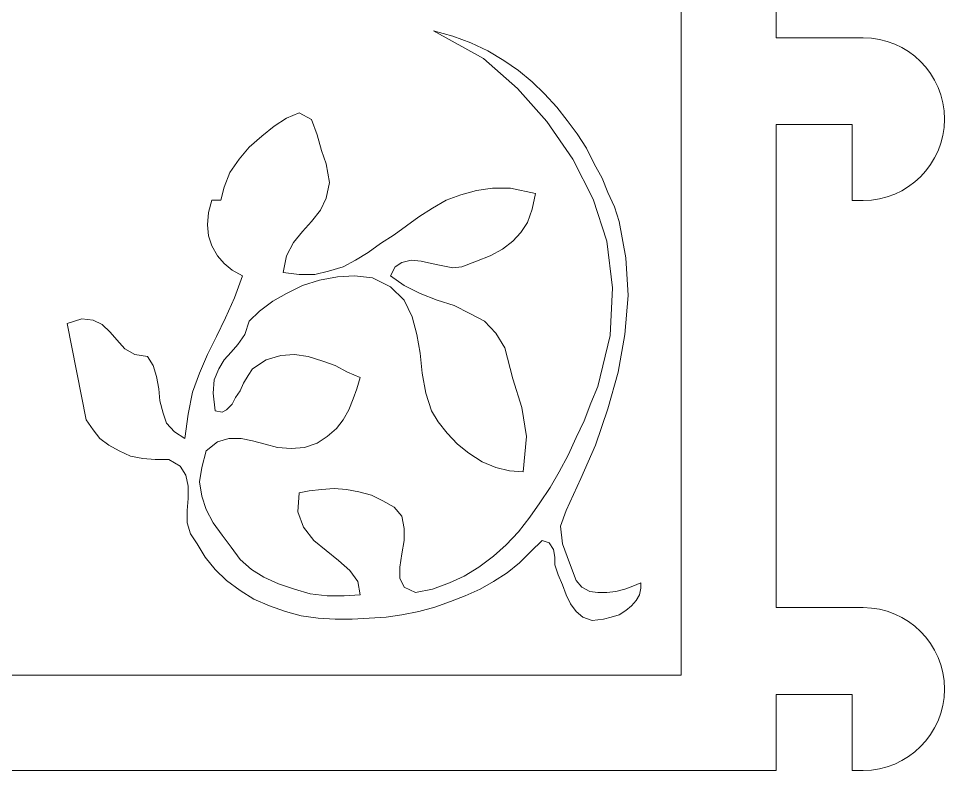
# Model space of a CAD drawing. Header units: millimetres. Extents: x -150 to 150, y -189 to 189.
# Drawn here: x 115.79 to 149.93, y -185.89 to -158.19 of the extents above; entities that cross this region are included whole.
import ezdxf

# ---------------------------------------------------------------- set-up
doc = ezdxf.new("R2010")
doc.units = ezdxf.units.MM
doc.header["$MEASUREMENT"] = 0
doc.layers.add('Camada 1', color=7, linetype='Continuous')

msp = doc.modelspace()

# ---------------------------------------------------------------- linework, layer by layer
at = {"layer": 'Camada 1', "color": 250, "lineweight": 9}
msp.add_lwpolyline([(57.2334, -182.3861), (140.2188, -182.3861), (140.2188, -99.4007), (57.2334, -99.4007), (57.2334, -182.3861)], close=True, dxfattribs=at)
for points, knots in [([(53.7261, -95.8934), (53.7261, -95.8934), (56.5261, -95.8934), (56.5261, -95.8934), (56.5261, -95.8934), (56.5261, -95.8934), (140.9261, -95.8934), (140.9261, -95.8934), (140.9261, -95.8934), (140.9261, -95.8934), (143.7261, -95.8934), (143.7261, -95.8934), (143.7261, -95.8934), (143.7261, -95.8934), (146.9261, -95.8934), (146.9261, -95.8934), (146.9261, -95.8934), (148.5829, -95.8934), (149.9261, -97.2366), (149.9261, -98.8934), (149.9261, -98.8934), (149.9261, -100.5502), (148.5829, -101.8934), (146.9261, -101.8934), (146.9261, -101.8934), (146.9261, -101.8934), (146.5261, -101.8934), (146.5261, -101.8934), (146.5261, -101.8934), (146.5261, -101.8934), (146.5261, -99.0934), (146.5261, -99.0934), (146.5261, -99.0934), (146.5261, -99.0934), (143.7261, -99.0934), (143.7261, -99.0934), (143.7261, -99.0934), (143.7261, -99.0934), (143.7261, -101.8934), (143.7261, -101.8934), (143.7261, -101.8934), (143.7261, -101.8934), (143.7261, -116.8934), (143.7261, -116.8934), (143.7261, -116.8934), (143.7261, -116.8934), (146.9261, -116.8934), (146.9261, -116.8934), (146.9261, -116.8934), (148.5829, -116.8934), (149.9261, -118.2366), (149.9261, -119.8934), (149.9261, -119.8934), (149.9261, -121.5502), (148.5829, -122.8934), (146.9261, -122.8934), (146.9261, -122.8934), (146.9261, -122.8934), (146.5261, -122.8934), (146.5261, -122.8934), (146.5261, -122.8934), (146.5261, -122.8934), (146.5261, -120.0934), (146.5261, -120.0934), (146.5261, -120.0934), (146.5261, -120.0934), (143.7261, -120.0934), (143.7261, -120.0934), (143.7261, -120.0934), (143.7261, -120.0934), (143.7261, -122.8934), (143.7261, -122.8934), (143.7261, -122.8934), (143.7261, -122.8934), (143.7261, -137.8934), (143.7261, -137.8934), (143.7261, -137.8934), (143.7261, -137.8934), (146.9261, -137.8934), (146.9261, -137.8934), (146.9261, -137.8934), (148.5829, -137.8934), (149.9261, -139.2366), (149.9261, -140.8934), (149.9261, -140.8934), (149.9261, -142.5502), (148.5829, -143.8934), (146.9261, -143.8934), (146.9261, -143.8934), (146.9261, -143.8934), (146.5261, -143.8934), (146.5261, -143.8934), (146.5261, -143.8934), (146.5261, -143.8934), (146.5261, -141.0934), (146.5261, -141.0934), (146.5261, -141.0934), (146.5261, -141.0934), (143.7261, -141.0934), (143.7261, -141.0934), (143.7261, -141.0934), (143.7261, -141.0934), (143.7261, -143.8934), (143.7261, -143.8934), (143.7261, -143.8934), (143.7261, -143.8934), (143.7261, -158.8934), (143.7261, -158.8934), (143.7261, -158.8934), (143.7261, -158.8934), (146.9261, -158.8934), (146.9261, -158.8934), (146.9261, -158.8934), (148.5829, -158.8934), (149.9261, -160.2366), (149.9261, -161.8934), (149.9261, -161.8934), (149.9261, -163.5502), (148.5829, -164.8934), (146.9261, -164.8934), (146.9261, -164.8934), (146.9261, -164.8934), (146.5261, -164.8934), (146.5261, -164.8934), (146.5261, -164.8934), (146.5261, -164.8934), (146.5261, -162.0934), (146.5261, -162.0934), (146.5261, -162.0934), (146.5261, -162.0934), (143.7261, -162.0934), (143.7261, -162.0934), (143.7261, -162.0934), (143.7261, -162.0934), (143.7261, -164.8934), (143.7261, -164.8934), (143.7261, -164.8934), (143.7261, -164.8934), (143.7261, -179.8934), (143.7261, -179.8934), (143.7261, -179.8934), (143.7261, -179.8934), (146.9261, -179.8934), (146.9261, -179.8934), (146.9261, -179.8934), (148.5829, -179.8934), (149.9261, -181.2366), (149.9261, -182.8934), (149.9261, -182.8934), (149.9261, -184.5502), (148.5829, -185.8934), (146.9261, -185.8934), (146.9261, -185.8934), (146.9261, -185.8934), (146.5261, -185.8934), (146.5261, -185.8934), (146.5261, -185.8934), (146.5261, -185.8934), (146.5261, -183.0934), (146.5261, -183.0934), (146.5261, -183.0934), (146.5261, -183.0934), (143.7261, -183.0934), (143.7261, -183.0934), (143.7261, -183.0934), (143.7261, -183.0934), (143.7261, -185.8934), (143.7261, -185.8934), (143.7261, -185.8934), (143.7261, -185.8934), (140.9261, -185.8934), (140.9261, -185.8934), (140.9261, -185.8934), (140.9261, -185.8934), (56.5261, -185.8934), (56.5261, -185.8934), (56.5261, -185.8934), (56.5261, -185.8934), (53.7261, -185.8934), (53.7261, -185.8934), (53.7261, -185.8934), (53.7261, -185.8934), (53.7261, -183.0934), (53.7261, -183.0934), (53.7261, -183.0934), (53.7261, -183.0934), (50.9261, -183.0934), (50.9261, -183.0934), (50.9261, -183.0934), (50.9261, -183.0934), (50.9261, -185.8934), (50.9261, -185.8934), (50.9261, -185.8934), (50.9261, -185.8934), (50.5261, -185.8934), (50.5261, -185.8934), (50.5261, -185.8934), (48.8693, -185.8934), (47.5261, -184.5502), (47.5261, -182.8934), (47.5261, -182.8934), (47.5261, -181.2366), (48.8693, -179.8934), (50.5261, -179.8934), (50.5261, -179.8934), (50.5261, -179.8934), (53.7261, -179.8934), (53.7261, -179.8934), (53.7261, -179.8934), (53.7261, -179.8934), (53.7261, -164.8934), (53.7261, -164.8934), (53.7261, -164.8934), (53.7261, -164.8934), (53.7261, -162.0934), (53.7261, -162.0934), (53.7261, -162.0934), (53.7261, -162.0934), (50.9261, -162.0934), (50.9261, -162.0934), (50.9261, -162.0934), (50.9261, -162.0934), (50.9261, -164.8934), (50.9261, -164.8934), (50.9261, -164.8934), (50.9261, -164.8934), (50.5261, -164.8934), (50.5261, -164.8934), (50.5261, -164.8934), (48.8693, -164.8934), (47.5261, -163.5502), (47.5261, -161.8934), (47.5261, -161.8934), (47.5261, -160.2366), (48.8693, -158.8934), (50.5261, -158.8934), (50.5261, -158.8934), (50.5261, -158.8934), (53.7261, -158.8934), (53.7261, -158.8934), (53.7261, -158.8934), (53.7261, -158.8934), (53.7261, -143.8934), (53.7261, -143.8934), (53.7261, -143.8934), (53.7261, -143.8934), (53.7261, -141.0934), (53.7261, -141.0934), (53.7261, -141.0934), (53.7261, -141.0934), (50.9261, -141.0934), (50.9261, -141.0934), (50.9261, -141.0934), (50.9261, -141.0934), (50.9261, -143.8934), (50.9261, -143.8934), (50.9261, -143.8934), (50.9261, -143.8934), (50.5261, -143.8934), (50.5261, -143.8934), (50.5261, -143.8934), (48.8693, -143.8934), (47.5261, -142.5502), (47.5261, -140.8934), (47.5261, -140.8934), (47.5261, -139.2366), (48.8693, -137.8934), (50.5261, -137.8934), (50.5261, -137.8934), (50.5261, -137.8934), (53.7261, -137.8934), (53.7261, -137.8934), (53.7261, -137.8934), (53.7261, -137.8934), (53.7261, -122.8934), (53.7261, -122.8934), (53.7261, -122.8934), (53.7261, -122.8934), (53.7261, -120.0934), (53.7261, -120.0934), (53.7261, -120.0934), (53.7261, -120.0934), (50.9261, -120.0934), (50.9261, -120.0934), (50.9261, -120.0934), (50.9261, -120.0934), (50.9261, -122.8934), (50.9261, -122.8934), (50.9261, -122.8934), (50.9261, -122.8934), (50.5261, -122.8934), (50.5261, -122.8934), (50.5261, -122.8934), (48.8693, -122.8934), (47.5261, -121.5502), (47.5261, -119.8934), (47.5261, -119.8934), (47.5261, -118.2366), (48.8693, -116.8934), (50.5261, -116.8934), (50.5261, -116.8934), (50.5261, -116.8934), (53.7261, -116.8934), (53.7261, -116.8934), (53.7261, -116.8934), (53.7261, -116.8934), (53.7261, -101.8934), (53.7261, -101.8934), (53.7261, -101.8934), (53.7261, -101.8934), (53.7261, -99.0934), (53.7261, -99.0934), (53.7261, -99.0934), (53.7261, -99.0934), (50.9261, -99.0934), (50.9261, -99.0934), (50.9261, -99.0934), (50.9261, -99.0934), (50.9261, -101.8934), (50.9261, -101.8934), (50.9261, -101.8934), (50.9261, -101.8934), (50.5261, -101.8934), (50.5261, -101.8934), (50.5261, -101.8934), (48.8693, -101.8934), (47.5261, -100.5502), (47.5261, -98.8934), (47.5261, -98.8934), (47.5261, -97.2366), (48.8693, -95.8934), (50.5261, -95.8934), (50.5261, -95.8934), (50.5261, -95.8934), (53.7261, -95.8934), (53.7261, -95.8934)], [0, 0, 0, 0, 0.0117647, 0.0117647, 0.0117647, 0.0117647, 0.0235294, 0.0235294, 0.0235294, 0.0235294, 0.0352941, 0.0352941, 0.0352941, 0.0352941, 0.0470588, 0.0470588, 0.0470588, 0.0470588, 0.0588235, 0.0588235, 0.0588235, 0.0588235, 0.0705882, 0.0705882, 0.0705882, 0.0705882, 0.0823529, 0.0823529, 0.0823529, 0.0823529, 0.0941176, 0.0941176, 0.0941176, 0.0941176, 0.1058824, 0.1058824, 0.1058824, 0.1058824, 0.1176471, 0.1176471, 0.1176471, 0.1176471, 0.1294118, 0.1294118, 0.1294118, 0.1294118, 0.1411765, 0.1411765, 0.1411765, 0.1411765, 0.1529412, 0.1529412, 0.1529412, 0.1529412, 0.1647059, 0.1647059, 0.1647059, 0.1647059, 0.1764706, 0.1764706, 0.1764706, 0.1764706, 0.1882353, 0.1882353, 0.1882353, 0.1882353, 0.2, 0.2, 0.2, 0.2, 0.2117647, 0.2117647, 0.2117647, 0.2117647, 0.2235294, 0.2235294, 0.2235294, 0.2235294, 0.2352941, 0.2352941, 0.2352941, 0.2352941, 0.2470588, 0.2470588, 0.2470588, 0.2470588, 0.2588235, 0.2588235, 0.2588235, 0.2588235, 0.2705882, 0.2705882, 0.2705882, 0.2705882, 0.2823529, 0.2823529, 0.2823529, 0.2823529, 0.2941176, 0.2941176, 0.2941176, 0.2941176, 0.3058824, 0.3058824, 0.3058824, 0.3058824, 0.3176471, 0.3176471, 0.3176471, 0.3176471, 0.3294118, 0.3294118, 0.3294118, 0.3294118, 0.3411765, 0.3411765, 0.3411765, 0.3411765, 0.3529412, 0.3529412, 0.3529412, 0.3529412, 0.3647059, 0.3647059, 0.3647059, 0.3647059, 0.3764706, 0.3764706, 0.3764706, 0.3764706, 0.3882353, 0.3882353, 0.3882353, 0.3882353, 0.4, 0.4, 0.4, 0.4, 0.4117647, 0.4117647, 0.4117647, 0.4117647, 0.4235294, 0.4235294, 0.4235294, 0.4235294, 0.4352941, 0.4352941, 0.4352941, 0.4352941, 0.4470588, 0.4470588, 0.4470588, 0.4470588, 0.4588235, 0.4588235, 0.4588235, 0.4588235, 0.4705882, 0.4705882, 0.4705882, 0.4705882, 0.4823529, 0.4823529, 0.4823529, 0.4823529, 0.4941176, 0.4941176, 0.4941176, 0.4941176, 0.5058824, 0.5058824, 0.5058824, 0.5058824, 0.5176471, 0.5176471, 0.5176471, 0.5176471, 0.5294118, 0.5294118, 0.5294118, 0.5294118, 0.5411765, 0.5411765, 0.5411765, 0.5411765, 0.5529412, 0.5529412, 0.5529412, 0.5529412, 0.5647059, 0.5647059, 0.5647059, 0.5647059, 0.5764706, 0.5764706, 0.5764706, 0.5764706, 0.5882353, 0.5882353, 0.5882353, 0.5882353, 0.6, 0.6, 0.6, 0.6, 0.6117647, 0.6117647, 0.6117647, 0.6117647, 0.6235294, 0.6235294, 0.6235294, 0.6235294, 0.6352941, 0.6352941, 0.6352941, 0.6352941, 0.6470588, 0.6470588, 0.6470588, 0.6470588, 0.6588235, 0.6588235, 0.6588235, 0.6588235, 0.6705882, 0.6705882, 0.6705882, 0.6705882, 0.6823529, 0.6823529, 0.6823529, 0.6823529, 0.6941176, 0.6941176, 0.6941176, 0.6941176, 0.7058824, 0.7058824, 0.7058824, 0.7058824, 0.7176471, 0.7176471, 0.7176471, 0.7176471, 0.7294118, 0.7294118, 0.7294118, 0.7294118, 0.7411765, 0.7411765, 0.7411765, 0.7411765, 0.7529412, 0.7529412, 0.7529412, 0.7529412, 0.7647059, 0.7647059, 0.7647059, 0.7647059, 0.7764706, 0.7764706, 0.7764706, 0.7764706, 0.7882353, 0.7882353, 0.7882353, 0.7882353, 0.8, 0.8, 0.8, 0.8, 0.8117647, 0.8117647, 0.8117647, 0.8117647, 0.8235294, 0.8235294, 0.8235294, 0.8235294, 0.8352941, 0.8352941, 0.8352941, 0.8352941, 0.8470588, 0.8470588, 0.8470588, 0.8470588, 0.8588235, 0.8588235, 0.8588235, 0.8588235, 0.8705882, 0.8705882, 0.8705882, 0.8705882, 0.8823529, 0.8823529, 0.8823529, 0.8823529, 0.8941176, 0.8941176, 0.8941176, 0.8941176, 0.9058824, 0.9058824, 0.9058824, 0.9058824, 0.9176471, 0.9176471, 0.9176471, 0.9176471, 0.9294118, 0.9294118, 0.9294118, 0.9294118, 0.9411765, 0.9411765, 0.9411765, 0.9411765, 0.9529412, 0.9529412, 0.9529412, 0.9529412, 0.9647059, 0.9647059, 0.9647059, 0.9647059, 0.9764706, 0.9764706, 0.9764706, 0.9764706, 1, 1, 1, 1]), ([(137.9337, -165.6612), (137.9337, -165.6612), (138.1839, -167.0088), (138.1839, -167.0088), (138.1839, -167.0088), (138.1839, -167.0088), (138.2673, -168.3971), (138.2673, -168.3971), (138.2673, -168.3971), (138.2673, -168.3971), (138.1422, -169.8265), (138.1422, -169.8265), (138.1422, -169.8265), (138.1422, -169.8265), (137.8919, -171.215), (137.8919, -171.215), (137.8919, -171.215), (137.8919, -171.215), (137.5165, -172.5627), (137.5165, -172.5627), (137.5165, -172.5627), (137.5165, -172.5627), (137.0576, -173.9101), (137.0576, -173.9101), (137.0576, -173.9101), (137.0576, -173.9101), (136.5155, -175.1353), (136.5155, -175.1353), (136.5155, -175.1353), (136.5155, -175.1353), (135.9733, -176.3196), (135.9733, -176.3196), (135.9733, -176.3196), (135.9733, -176.3196), (135.7647, -176.8912), (135.7647, -176.8912), (135.7647, -176.8912), (135.7647, -176.8912), (135.8481, -177.5446), (135.8481, -177.5446), (135.8481, -177.5446), (135.8481, -177.5446), (136.0984, -178.239), (136.0984, -178.239), (136.0984, -178.239), (136.0984, -178.239), (136.3485, -178.8923), (136.3485, -178.8923), (136.3485, -178.8923), (136.3485, -178.8923), (136.5572, -179.1373), (136.5572, -179.1373), (136.5572, -179.1373), (136.5572, -179.1373), (136.8492, -179.3007), (136.8492, -179.3007), (136.8492, -179.3007), (136.8492, -179.3007), (137.1411, -179.3416), (137.1411, -179.3416), (137.1411, -179.3416), (137.1411, -179.3416), (137.4748, -179.3416), (137.4748, -179.3416), (137.4748, -179.3416), (137.4748, -179.3416), (137.8085, -179.3007), (137.8085, -179.3007), (137.8085, -179.3007), (137.8085, -179.3007), (138.1422, -179.219), (138.1422, -179.219), (138.1422, -179.219), (138.1422, -179.219), (138.4341, -179.0966), (138.4341, -179.0966), (138.4341, -179.0966), (138.4341, -179.0966), (138.7261, -178.974), (138.7261, -178.974), (138.7261, -178.974), (138.7261, -178.974), (138.7261, -179.1783), (138.7261, -179.1783), (138.7261, -179.1783), (138.7261, -179.1783), (138.6843, -179.4233), (138.6843, -179.4233), (138.6843, -179.4233), (138.6843, -179.4233), (138.5592, -179.6275), (138.5592, -179.6275), (138.5592, -179.6275), (138.5592, -179.6275), (138.3924, -179.8316), (138.3924, -179.8316), (138.3924, -179.8316), (138.3924, -179.8316), (138.1839, -179.9951), (138.1839, -179.9951), (138.1839, -179.9951), (138.1839, -179.9951), (137.9337, -180.1582), (137.9337, -180.1582), (137.9337, -180.1582), (137.9337, -180.1582), (137.6417, -180.24), (137.6417, -180.24), (137.6417, -180.24), (137.6417, -180.24), (137.3496, -180.3217), (137.3496, -180.3217), (137.3496, -180.3217), (137.3496, -180.3217), (136.9326, -180.3625), (136.9326, -180.3625), (136.9326, -180.3625), (136.9326, -180.3625), (136.5989, -180.24), (136.5989, -180.24), (136.5989, -180.24), (136.5989, -180.24), (136.3485, -180.0359), (136.3485, -180.0359), (136.3485, -180.0359), (136.3485, -180.0359), (136.1401, -179.7499), (136.1401, -179.7499), (136.1401, -179.7499), (136.1401, -179.7499), (135.9733, -179.4233), (135.9733, -179.4233), (135.9733, -179.4233), (135.9733, -179.4233), (135.8481, -179.0558), (135.8481, -179.0558), (135.8481, -179.0558), (135.8481, -179.0558), (135.6812, -178.6882), (135.6812, -178.6882), (135.6812, -178.6882), (135.6812, -178.6882), (135.5562, -178.3206), (135.5562, -178.3206), (135.5562, -178.3206), (135.5562, -178.3206), (135.5562, -178.0348), (135.5562, -178.0348), (135.5562, -178.0348), (135.5562, -178.0348), (135.5144, -177.7491), (135.5144, -177.7491), (135.5144, -177.7491), (135.5144, -177.7491), (135.3476, -177.5038), (135.3476, -177.5038), (135.3476, -177.5038), (135.3476, -177.5038), (135.0972, -177.4224), (135.0972, -177.4224), (135.0972, -177.4224), (135.0972, -177.4224), (134.6803, -177.8305), (134.6803, -177.8305), (134.6803, -177.8305), (134.6803, -177.8305), (134.2632, -178.239), (134.2632, -178.239), (134.2632, -178.239), (134.2632, -178.239), (133.8044, -178.6066), (133.8044, -178.6066), (133.8044, -178.6066), (133.8044, -178.6066), (133.3038, -178.9332), (133.3038, -178.9332), (133.3038, -178.9332), (133.3038, -178.9332), (132.8032, -179.219), (132.8032, -179.219), (132.8032, -179.219), (132.8032, -179.219), (132.2611, -179.464), (132.2611, -179.464), (132.2611, -179.464), (132.2611, -179.464), (131.7187, -179.6684), (131.7187, -179.6684), (131.7187, -179.6684), (131.7187, -179.6684), (131.1349, -179.8724), (131.1349, -179.8724), (131.1349, -179.8724), (131.1349, -179.8724), (130.551, -180.0359), (130.551, -180.0359), (130.551, -180.0359), (130.551, -180.0359), (129.9253, -180.1582), (129.9253, -180.1582), (129.9253, -180.1582), (129.9253, -180.1582), (129.3414, -180.24), (129.3414, -180.24), (129.3414, -180.24), (129.3414, -180.24), (128.7157, -180.2808), (128.7157, -180.2808), (128.7157, -180.2808), (128.7157, -180.2808), (128.09, -180.3217), (128.09, -180.3217), (128.09, -180.3217), (128.09, -180.3217), (127.4643, -180.3217), (127.4643, -180.3217), (127.4643, -180.3217), (127.4643, -180.3217), (126.8386, -180.2808), (126.8386, -180.2808), (126.8386, -180.2808), (126.8386, -180.2808), (126.213, -180.199), (126.213, -180.199), (126.213, -180.199), (126.213, -180.199), (125.6291, -180.0359), (125.6291, -180.0359), (125.6291, -180.0359), (125.6291, -180.0359), (125.0451, -179.8316), (125.0451, -179.8316), (125.0451, -179.8316), (125.0451, -179.8316), (124.4613, -179.5867), (124.4613, -179.5867), (124.4613, -179.5867), (124.4613, -179.5867), (123.9607, -179.2599), (123.9607, -179.2599), (123.9607, -179.2599), (123.9607, -179.2599), (123.4601, -178.8923), (123.4601, -178.8923), (123.4601, -178.8923), (123.4601, -178.8923), (123.0429, -178.4839), (123.0429, -178.4839), (123.0429, -178.4839), (123.0429, -178.4839), (122.6677, -178.0348), (122.6677, -178.0348), (122.6677, -178.0348), (122.6677, -178.0348), (122.3758, -177.5446), (122.3758, -177.5446), (122.3758, -177.5446), (122.3758, -177.5446), (122.1254, -177.1772), (122.1254, -177.1772), (122.1254, -177.1772), (122.1254, -177.1772), (122.0004, -176.7689), (122.0004, -176.7689), (122.0004, -176.7689), (122.0004, -176.7689), (122.0004, -176.3196), (122.0004, -176.3196), (122.0004, -176.3196), (122.0004, -176.3196), (122.0421, -175.8704), (122.0421, -175.8704), (122.0421, -175.8704), (122.0421, -175.8704), (122.0421, -175.4213), (122.0421, -175.4213), (122.0421, -175.4213), (122.0421, -175.4213), (121.9587, -175.0129), (121.9587, -175.0129), (121.9587, -175.0129), (121.9587, -175.0129), (121.7501, -174.6861), (121.7501, -174.6861), (121.7501, -174.6861), (121.7501, -174.6861), (121.333, -174.4411), (121.333, -174.4411), (121.333, -174.4411), (121.333, -174.4411), (120.8324, -174.4411), (120.8324, -174.4411), (120.8324, -174.4411), (120.8324, -174.4411), (120.3737, -174.4003), (120.3737, -174.4003), (120.3737, -174.4003), (120.3737, -174.4003), (119.9149, -174.3185), (119.9149, -174.3185), (119.9149, -174.3185), (119.9149, -174.3185), (119.4977, -174.1144), (119.4977, -174.1144), (119.4977, -174.1144), (119.4977, -174.1144), (119.1222, -173.9101), (119.1222, -173.9101), (119.1222, -173.9101), (119.1222, -173.9101), (118.7885, -173.6651), (118.7885, -173.6651), (118.7885, -173.6651), (118.7885, -173.6651), (118.5384, -173.3385), (118.5384, -173.3385), (118.5384, -173.3385), (118.5384, -173.3385), (118.2881, -172.9709), (118.2881, -172.9709), (118.2881, -172.9709), (118.2881, -172.9709), (117.5789, -169.4181), (117.5789, -169.4181), (117.5789, -169.4181), (117.5789, -169.4181), (118.1212, -169.2548), (118.1212, -169.2548), (118.1212, -169.2548), (118.1212, -169.2548), (118.5384, -169.2957), (118.5384, -169.2957), (118.5384, -169.2957), (118.5384, -169.2957), (118.872, -169.4589), (118.872, -169.4589), (118.872, -169.4589), (118.872, -169.4589), (119.164, -169.7448), (119.164, -169.7448), (119.164, -169.7448), (119.164, -169.7448), (119.4141, -170.0306), (119.4141, -170.0306), (119.4141, -170.0306), (119.4141, -170.0306), (119.7063, -170.3574), (119.7063, -170.3574), (119.7063, -170.3574), (119.7063, -170.3574), (120.0815, -170.5616), (120.0815, -170.5616), (120.0815, -170.5616), (120.0815, -170.5616), (120.5405, -170.6433), (120.5405, -170.6433), (120.5405, -170.6433), (120.5405, -170.6433), (120.7489, -170.97), (120.7489, -170.97), (120.7489, -170.97), (120.7489, -170.97), (120.8742, -171.3782), (120.8742, -171.3782), (120.8742, -171.3782), (120.8742, -171.3782), (120.9575, -171.8276), (120.9575, -171.8276), (120.9575, -171.8276), (120.9575, -171.8276), (120.9994, -172.2766), (120.9994, -172.2766), (120.9994, -172.2766), (120.9994, -172.2766), (121.1244, -172.7258), (121.1244, -172.7258), (121.1244, -172.7258), (121.1244, -172.7258), (121.2495, -173.0935), (121.2495, -173.0935), (121.2495, -173.0935), (121.2495, -173.0935), (121.5415, -173.4202), (121.5415, -173.4202), (121.5415, -173.4202), (121.5415, -173.4202), (121.9168, -173.6651), (121.9168, -173.6651), (121.9168, -173.6651), (121.9168, -173.6651), (122.0421, -172.7668), (122.0421, -172.7668), (122.0421, -172.7668), (122.0421, -172.7668), (122.2089, -171.9501), (122.2089, -171.9501), (122.2089, -171.9501), (122.2089, -171.9501), (122.459, -171.2559), (122.459, -171.2559), (122.459, -171.2559), (122.459, -171.2559), (122.751, -170.5616), (122.751, -170.5616), (122.751, -170.5616), (122.751, -170.5616), (123.0847, -169.9083), (123.0847, -169.9083), (123.0847, -169.9083), (123.0847, -169.9083), (123.4184, -169.2139), (123.4184, -169.2139), (123.4184, -169.2139), (123.4184, -169.2139), (123.7521, -168.4788), (123.7521, -168.4788), (123.7521, -168.4788), (123.7521, -168.4788), (124.0441, -167.6623), (124.0441, -167.6623), (124.0441, -167.6623), (124.0441, -167.6623), (123.6687, -167.4579), (123.6687, -167.4579), (123.6687, -167.4579), (123.6687, -167.4579), (123.3766, -167.2128), (123.3766, -167.2128), (123.3766, -167.2128), (123.3766, -167.2128), (123.1264, -166.9271), (123.1264, -166.9271), (123.1264, -166.9271), (123.1264, -166.9271), (122.9179, -166.5595), (122.9179, -166.5595), (122.9179, -166.5595), (122.9179, -166.5595), (122.7927, -166.192), (122.7927, -166.192), (122.7927, -166.192), (122.7927, -166.192), (122.751, -165.7835), (122.751, -165.7835), (122.751, -165.7835), (122.751, -165.7835), (122.7927, -165.3345), (122.7927, -165.3345), (122.7927, -165.3345), (122.7927, -165.3345), (122.9179, -164.8851), (122.9179, -164.8851), (122.9179, -164.8851), (122.9179, -164.8851), (123.2517, -164.8851), (123.2517, -164.8851), (123.2517, -164.8851), (123.2517, -164.8851), (123.3766, -164.3952), (123.3766, -164.3952), (123.3766, -164.3952), (123.3766, -164.3952), (123.5854, -163.8643), (123.5854, -163.8643), (123.5854, -163.8643), (123.5854, -163.8643), (123.919, -163.3742), (123.919, -163.3742), (123.919, -163.3742), (123.919, -163.3742), (124.2944, -162.925), (124.2944, -162.925), (124.2944, -162.925), (124.2944, -162.925), (124.7531, -162.5167), (124.7531, -162.5167), (124.7531, -162.5167), (124.7531, -162.5167), (125.2121, -162.1491), (125.2121, -162.1491), (125.2121, -162.1491), (125.2121, -162.1491), (125.6709, -161.8633), (125.6709, -161.8633), (125.6709, -161.8633), (125.6709, -161.8633), (126.1296, -161.659), (126.1296, -161.659), (126.1296, -161.659), (126.1296, -161.659), (126.5884, -161.904), (126.5884, -161.904), (126.5884, -161.904), (126.5884, -161.904), (126.797, -162.4759), (126.797, -162.4759), (126.797, -162.4759), (126.797, -162.4759), (126.9639, -163.0475), (126.9639, -163.0475), (126.9639, -163.0475), (126.9639, -163.0475), (127.1306, -163.5375), (127.1306, -163.5375), (127.1306, -163.5375), (127.1306, -163.5375), (127.2557, -164.2317), (127.2557, -164.2317), (127.2557, -164.2317), (127.2557, -164.2317), (127.1306, -164.8035), (127.1306, -164.8035), (127.1306, -164.8035), (127.1306, -164.8035), (126.9221, -165.2528), (126.9221, -165.2528), (126.9221, -165.2528), (126.9221, -165.2528), (126.5884, -165.6612), (126.5884, -165.6612), (126.5884, -165.6612), (126.5884, -165.6612), (126.2548, -166.0286), (126.2548, -166.0286), (126.2548, -166.0286), (126.2548, -166.0286), (125.9211, -166.4369), (125.9211, -166.4369), (125.9211, -166.4369), (125.9211, -166.4369), (125.6709, -166.9271), (125.6709, -166.9271), (125.6709, -166.9271), (125.6709, -166.9271), (125.5457, -167.5396), (125.5457, -167.5396), (125.5457, -167.5396), (125.5457, -167.5396), (126.1296, -167.6213), (126.1296, -167.6213), (126.1296, -167.6213), (126.1296, -167.6213), (126.7134, -167.6213), (126.7134, -167.6213), (126.7134, -167.6213), (126.7134, -167.6213), (127.2141, -167.4988), (127.2141, -167.4988), (127.2141, -167.4988), (127.2141, -167.4988), (127.7563, -167.3355), (127.7563, -167.3355), (127.7563, -167.3355), (127.7563, -167.3355), (128.2151, -167.0904), (128.2151, -167.0904), (128.2151, -167.0904), (128.2151, -167.0904), (128.6741, -166.8044), (128.6741, -166.8044), (128.6741, -166.8044), (128.6741, -166.8044), (129.1328, -166.4778), (129.1328, -166.4778), (129.1328, -166.4778), (129.1328, -166.4778), (129.6333, -166.1511), (129.6333, -166.1511), (129.6333, -166.1511), (129.6333, -166.1511), (130.092, -165.8243), (130.092, -165.8243), (130.092, -165.8243), (130.092, -165.8243), (130.551, -165.4977), (130.551, -165.4977), (130.551, -165.4977), (130.551, -165.4977), (131.0514, -165.171), (131.0514, -165.171), (131.0514, -165.171), (131.0514, -165.171), (131.552, -164.8851), (131.552, -164.8851), (131.552, -164.8851), (131.552, -164.8851), (132.0942, -164.6811), (132.0942, -164.6811), (132.0942, -164.6811), (132.0942, -164.6811), (132.6781, -164.5176), (132.6781, -164.5176), (132.6781, -164.5176), (132.6781, -164.5176), (133.2621, -164.4359), (133.2621, -164.4359), (133.2621, -164.4359), (133.2621, -164.4359), (133.9295, -164.4359), (133.9295, -164.4359), (133.9295, -164.4359), (133.9295, -164.4359), (134.847, -164.6401), (134.847, -164.6401), (134.847, -164.6401), (134.847, -164.6401), (134.7219, -165.2119), (134.7219, -165.2119), (134.7219, -165.2119), (134.7219, -165.2119), (134.5552, -165.702), (134.5552, -165.702), (134.5552, -165.702), (134.5552, -165.702), (134.3049, -166.0696), (134.3049, -166.0696), (134.3049, -166.0696), (134.3049, -166.0696), (134.0128, -166.3962), (134.0128, -166.3962), (134.0128, -166.3962), (134.0128, -166.3962), (133.6375, -166.6822), (133.6375, -166.6822), (133.6375, -166.6822), (133.6375, -166.6822), (133.1787, -166.9271), (133.1787, -166.9271), (133.1787, -166.9271), (133.1787, -166.9271), (132.6781, -167.1313), (132.6781, -167.1313), (132.6781, -167.1313), (132.6781, -167.1313), (132.1358, -167.3355), (132.1358, -167.3355), (132.1358, -167.3355), (132.1358, -167.3355), (131.8022, -167.3763), (131.8022, -167.3763), (131.8022, -167.3763), (131.8022, -167.3763), (131.4268, -167.2946), (131.4268, -167.2946), (131.4268, -167.2946), (131.4268, -167.2946), (131.0098, -167.2128), (131.0098, -167.2128), (131.0098, -167.2128), (131.0098, -167.2128), (130.6345, -167.1313), (130.6345, -167.1313), (130.6345, -167.1313), (130.6345, -167.1313), (130.259, -167.0904), (130.259, -167.0904), (130.259, -167.0904), (130.259, -167.0904), (129.9253, -167.1721), (129.9253, -167.1721), (129.9253, -167.1721), (129.9253, -167.1721), (129.6751, -167.3355), (129.6751, -167.3355), (129.6751, -167.3355), (129.6751, -167.3355), (129.5082, -167.6623), (129.5082, -167.6623), (129.5082, -167.6623), (129.5082, -167.6623), (130.0088, -168.0297), (130.0088, -168.0297), (130.0088, -168.0297), (130.0088, -168.0297), (130.5927, -168.3156), (130.5927, -168.3156), (130.5927, -168.3156), (130.5927, -168.3156), (131.2183, -168.5606), (131.2183, -168.5606), (131.2183, -168.5606), (131.2183, -168.5606), (131.844, -168.7647), (131.844, -168.7647), (131.844, -168.7647), (131.844, -168.7647), (132.4278, -169.0505), (132.4278, -169.0505), (132.4278, -169.0505), (132.4278, -169.0505), (132.9702, -169.3366), (132.9702, -169.3366), (132.9702, -169.3366), (132.9702, -169.3366), (133.3872, -169.7857), (133.3872, -169.7857), (133.3872, -169.7857), (133.3872, -169.7857), (133.7208, -170.3167), (133.7208, -170.3167), (133.7208, -170.3167), (133.7208, -170.3167), (134.0128, -171.4599), (134.0128, -171.4599), (134.0128, -171.4599), (134.0128, -171.4599), (134.3464, -172.5218), (134.3464, -172.5218), (134.3464, -172.5218), (134.3464, -172.5218), (134.5133, -173.5835), (134.5133, -173.5835), (134.5133, -173.5835), (134.5133, -173.5835), (134.3882, -174.8902), (134.3882, -174.8902), (134.3882, -174.8902), (134.3882, -174.8902), (133.8877, -174.8495), (133.8877, -174.8495), (133.8877, -174.8495), (133.8877, -174.8495), (133.3872, -174.7269), (133.3872, -174.7269), (133.3872, -174.7269), (133.3872, -174.7269), (132.8867, -174.5228), (132.8867, -174.5228), (132.8867, -174.5228), (132.8867, -174.5228), (132.3861, -174.1961), (132.3861, -174.1961), (132.3861, -174.1961), (132.3861, -174.1961), (131.9692, -173.8694), (131.9692, -173.8694), (131.9692, -173.8694), (131.9692, -173.8694), (131.5936, -173.461), (131.5936, -173.461), (131.5936, -173.461), (131.5936, -173.461), (131.26, -173.0526), (131.26, -173.0526), (131.26, -173.0526), (131.26, -173.0526), (131.0098, -172.6442), (131.0098, -172.6442), (131.0098, -172.6442), (131.0098, -172.6442), (130.8012, -171.9908), (130.8012, -171.9908), (130.8012, -171.9908), (130.8012, -171.9908), (130.6761, -171.2559), (130.6761, -171.2559), (130.6761, -171.2559), (130.6761, -171.2559), (130.5927, -170.5208), (130.5927, -170.5208), (130.5927, -170.5208), (130.5927, -170.5208), (130.4675, -169.8265), (130.4675, -169.8265), (130.4675, -169.8265), (130.4675, -169.8265), (130.3006, -169.1731), (130.3006, -169.1731), (130.3006, -169.1731), (130.3006, -169.1731), (130.0088, -168.5606), (130.0088, -168.5606), (130.0088, -168.5606), (130.0088, -168.5606), (129.5082, -168.0703), (129.5082, -168.0703), (129.5082, -168.0703), (129.5082, -168.0703), (128.8408, -167.7437), (128.8408, -167.7437), (128.8408, -167.7437), (128.8408, -167.7437), (128.1735, -167.6623), (128.1735, -167.6623), (128.1735, -167.6623), (128.1735, -167.6623), (127.5478, -167.703), (127.5478, -167.703), (127.5478, -167.703), (127.5478, -167.703), (126.8805, -167.8254), (126.8805, -167.8254), (126.8805, -167.8254), (126.8805, -167.8254), (126.2548, -168.0297), (126.2548, -168.0297), (126.2548, -168.0297), (126.2548, -168.0297), (125.6709, -168.3156), (125.6709, -168.3156), (125.6709, -168.3156), (125.6709, -168.3156), (125.1703, -168.6015), (125.1703, -168.6015), (125.1703, -168.6015), (125.1703, -168.6015), (124.6699, -168.969), (124.6699, -168.969), (124.6699, -168.969), (124.6699, -168.969), (124.2944, -169.3366), (124.2944, -169.3366), (124.2944, -169.3366), (124.2944, -169.3366), (124.1274, -169.8265), (124.1274, -169.8265), (124.1274, -169.8265), (124.1274, -169.8265), (123.8773, -170.194), (123.8773, -170.194), (123.8773, -170.194), (123.8773, -170.194), (123.627, -170.4798), (123.627, -170.4798), (123.627, -170.4798), (123.627, -170.4798), (123.3766, -170.7658), (123.3766, -170.7658), (123.3766, -170.7658), (123.3766, -170.7658), (123.1682, -171.0924), (123.1682, -171.0924), (123.1682, -171.0924), (123.1682, -171.0924), (123.0014, -171.5008), (123.0014, -171.5008), (123.0014, -171.5008), (123.0014, -171.5008), (122.9597, -171.9908), (122.9597, -171.9908), (122.9597, -171.9908), (122.9597, -171.9908), (123.0429, -172.6442), (123.0429, -172.6442), (123.0429, -172.6442), (123.0429, -172.6442), (123.2934, -172.6851), (123.2934, -172.6851), (123.2934, -172.6851), (123.2934, -172.6851), (123.4601, -172.6034), (123.4601, -172.6034), (123.4601, -172.6034), (123.4601, -172.6034), (123.6687, -172.3992), (123.6687, -172.3992), (123.6687, -172.3992), (123.6687, -172.3992), (123.7938, -172.1543), (123.7938, -172.1543), (123.7938, -172.1543), (123.7938, -172.1543), (123.9607, -171.9093), (123.9607, -171.9093), (123.9607, -171.9093), (123.9607, -171.9093), (124.0858, -171.6234), (124.0858, -171.6234), (124.0858, -171.6234), (124.0858, -171.6234), (124.2527, -171.3374), (124.2527, -171.3374), (124.2527, -171.3374), (124.2527, -171.3374), (124.4195, -171.0924), (124.4195, -171.0924), (124.4195, -171.0924), (124.4195, -171.0924), (124.92, -170.7658), (124.92, -170.7658), (124.92, -170.7658), (124.92, -170.7658), (125.4622, -170.6024), (125.4622, -170.6024), (125.4622, -170.6024), (125.4622, -170.6024), (125.9629, -170.5616), (125.9629, -170.5616), (125.9629, -170.5616), (125.9629, -170.5616), (126.4633, -170.6433), (126.4633, -170.6433), (126.4633, -170.6433), (126.4633, -170.6433), (127.0056, -170.8066), (127.0056, -170.8066), (127.0056, -170.8066), (127.0056, -170.8066), (127.4643, -170.97), (127.4643, -170.97), (127.4643, -170.97), (127.4643, -170.97), (127.9233, -171.215), (127.9233, -171.215), (127.9233, -171.215), (127.9233, -171.215), (128.382, -171.4191), (128.382, -171.4191), (128.382, -171.4191), (128.382, -171.4191), (128.2569, -171.8276), (128.2569, -171.8276), (128.2569, -171.8276), (128.2569, -171.8276), (128.1317, -172.1951), (128.1317, -172.1951), (128.1317, -172.1951), (128.1317, -172.1951), (127.9649, -172.6034), (127.9649, -172.6034), (127.9649, -172.6034), (127.9649, -172.6034), (127.7563, -172.9709), (127.7563, -172.9709), (127.7563, -172.9709), (127.7563, -172.9709), (127.5061, -173.2976), (127.5061, -173.2976), (127.5061, -173.2976), (127.5061, -173.2976), (127.1725, -173.5835), (127.1725, -173.5835), (127.1725, -173.5835), (127.1725, -173.5835), (126.797, -173.8286), (126.797, -173.8286), (126.797, -173.8286), (126.797, -173.8286), (126.3383, -173.9919), (126.3383, -173.9919), (126.3383, -173.9919), (126.3383, -173.9919), (125.8376, -174.0327), (125.8376, -174.0327), (125.8376, -174.0327), (125.8376, -174.0327), (125.3373, -173.9919), (125.3373, -173.9919), (125.3373, -173.9919), (125.3373, -173.9919), (124.8782, -173.8694), (124.8782, -173.8694), (124.8782, -173.8694), (124.8782, -173.8694), (124.4195, -173.7469), (124.4195, -173.7469), (124.4195, -173.7469), (124.4195, -173.7469), (124.0026, -173.6651), (124.0026, -173.6651), (124.0026, -173.6651), (124.0026, -173.6651), (123.5436, -173.6651), (123.5436, -173.6651), (123.5436, -173.6651), (123.5436, -173.6651), (123.1264, -173.7877), (123.1264, -173.7877), (123.1264, -173.7877), (123.1264, -173.7877), (122.7095, -174.1144), (122.7095, -174.1144), (122.7095, -174.1144), (122.7095, -174.1144), (122.5425, -174.7269), (122.5425, -174.7269), (122.5425, -174.7269), (122.5425, -174.7269), (122.459, -175.2578), (122.459, -175.2578), (122.459, -175.2578), (122.459, -175.2578), (122.5425, -175.7888), (122.5425, -175.7888), (122.5425, -175.7888), (122.5425, -175.7888), (122.7095, -176.2788), (122.7095, -176.2788), (122.7095, -176.2788), (122.7095, -176.2788), (122.9597, -176.7689), (122.9597, -176.7689), (122.9597, -176.7689), (122.9597, -176.7689), (123.2934, -177.218), (123.2934, -177.218), (123.2934, -177.218), (123.2934, -177.218), (123.627, -177.6673), (123.627, -177.6673), (123.627, -177.6673), (123.627, -177.6673), (123.9607, -178.1165), (123.9607, -178.1165), (123.9607, -178.1165), (123.9607, -178.1165), (124.3778, -178.4839), (124.3778, -178.4839), (124.3778, -178.4839), (124.3778, -178.4839), (124.8366, -178.77), (124.8366, -178.77), (124.8366, -178.77), (124.8366, -178.77), (125.3788, -179.0149), (125.3788, -179.0149), (125.3788, -179.0149), (125.3788, -179.0149), (125.9629, -179.219), (125.9629, -179.219), (125.9629, -179.219), (125.9629, -179.219), (126.5468, -179.3825), (126.5468, -179.3825), (126.5468, -179.3825), (126.5468, -179.3825), (127.1725, -179.464), (127.1725, -179.464), (127.1725, -179.464), (127.1725, -179.464), (127.798, -179.464), (127.798, -179.464), (127.798, -179.464), (127.798, -179.464), (128.382, -179.4233), (128.382, -179.4233), (128.382, -179.4233), (128.382, -179.4233), (128.2986, -178.9332), (128.2986, -178.9332), (128.2986, -178.9332), (128.2986, -178.9332), (128.0066, -178.5248), (128.0066, -178.5248), (128.0066, -178.5248), (128.0066, -178.5248), (127.5894, -178.1572), (127.5894, -178.1572), (127.5894, -178.1572), (127.5894, -178.1572), (127.1306, -177.7899), (127.1306, -177.7899), (127.1306, -177.7899), (127.1306, -177.7899), (126.6719, -177.4224), (126.6719, -177.4224), (126.6719, -177.4224), (126.6719, -177.4224), (126.2966, -176.9321), (126.2966, -176.9321), (126.2966, -176.9321), (126.2966, -176.9321), (126.0877, -176.3605), (126.0877, -176.3605), (126.0877, -176.3605), (126.0877, -176.3605), (126.1296, -175.6662), (126.1296, -175.6662), (126.1296, -175.6662), (126.1296, -175.6662), (126.505, -175.5845), (126.505, -175.5845), (126.505, -175.5845), (126.505, -175.5845), (126.9639, -175.5436), (126.9639, -175.5436), (126.9639, -175.5436), (126.9639, -175.5436), (127.4227, -175.5029), (127.4227, -175.5029), (127.4227, -175.5029), (127.4227, -175.5029), (127.8814, -175.5436), (127.8814, -175.5436), (127.8814, -175.5436), (127.8814, -175.5436), (128.3403, -175.6253), (128.3403, -175.6253), (128.3403, -175.6253), (128.3403, -175.6253), (128.799, -175.748), (128.799, -175.748), (128.799, -175.748), (128.799, -175.748), (129.2162, -175.9522), (129.2162, -175.9522), (129.2162, -175.9522), (129.2162, -175.9522), (129.6333, -176.1971), (129.6333, -176.1971), (129.6333, -176.1971), (129.6333, -176.1971), (129.9253, -176.5237), (129.9253, -176.5237), (129.9253, -176.5237), (129.9253, -176.5237), (130.0088, -176.973), (130.0088, -176.973), (130.0088, -176.973), (130.0088, -176.973), (130.0088, -177.4224), (130.0088, -177.4224), (130.0088, -177.4224), (130.0088, -177.4224), (129.9253, -177.9122), (129.9253, -177.9122), (129.9253, -177.9122), (129.9253, -177.9122), (129.8419, -178.4024), (129.8419, -178.4024), (129.8419, -178.4024), (129.8419, -178.4024), (129.8419, -178.8106), (129.8419, -178.8106), (129.8419, -178.8106), (129.8419, -178.8106), (130.0088, -179.1373), (130.0088, -179.1373), (130.0088, -179.1373), (130.0088, -179.1373), (130.4257, -179.3416), (130.4257, -179.3416), (130.4257, -179.3416), (130.4257, -179.3416), (131.0514, -179.219), (131.0514, -179.219), (131.0514, -179.219), (131.0514, -179.219), (131.6771, -178.974), (131.6771, -178.974), (131.6771, -178.974), (131.6771, -178.974), (132.2193, -178.7291), (132.2193, -178.7291), (132.2193, -178.7291), (132.2193, -178.7291), (132.7615, -178.4024), (132.7615, -178.4024), (132.7615, -178.4024), (132.7615, -178.4024), (133.3038, -177.994), (133.3038, -177.994), (133.3038, -177.994), (133.3038, -177.994), (133.7625, -177.5856), (133.7625, -177.5856), (133.7625, -177.5856), (133.7625, -177.5856), (134.2215, -177.0955), (134.2215, -177.0955), (134.2215, -177.0955), (134.2215, -177.0955), (134.6385, -176.5645), (134.6385, -176.5645), (134.6385, -176.5645), (134.6385, -176.5645), (135.0139, -176.0337), (135.0139, -176.0337), (135.0139, -176.0337), (135.0139, -176.0337), (135.3893, -175.4621), (135.3893, -175.4621), (135.3893, -175.4621), (135.3893, -175.4621), (135.7229, -174.8902), (135.7229, -174.8902), (135.7229, -174.8902), (135.7229, -174.8902), (136.0565, -174.2777), (136.0565, -174.2777), (136.0565, -174.2777), (136.0565, -174.2777), (136.3485, -173.6244), (136.3485, -173.6244), (136.3485, -173.6244), (136.3485, -173.6244), (136.6407, -173.0118), (136.6407, -173.0118), (136.6407, -173.0118), (136.6407, -173.0118), (136.8909, -172.3584), (136.8909, -172.3584), (136.8909, -172.3584), (136.8909, -172.3584), (137.1411, -171.7459), (137.1411, -171.7459), (137.1411, -171.7459), (137.1411, -171.7459), (137.6, -169.8673), (137.6, -169.8673), (137.6, -169.8673), (137.6, -169.8673), (137.6833, -168.1113), (137.6833, -168.1113), (137.6833, -168.1113), (137.6833, -168.1113), (137.4748, -166.3962), (137.4748, -166.3962), (137.4748, -166.3962), (137.4748, -166.3962), (136.9743, -164.8442), (136.9743, -164.8442), (136.9743, -164.8442), (136.9743, -164.8442), (136.2235, -163.3742), (136.2235, -163.3742), (136.2235, -163.3742), (136.2235, -163.3742), (135.2642, -161.9857), (135.2642, -161.9857), (135.2642, -161.9857), (135.2642, -161.9857), (134.1797, -160.7606), (134.1797, -160.7606), (134.1797, -160.7606), (134.1797, -160.7606), (132.9285, -159.658), (132.9285, -159.658), (132.9285, -159.658), (132.9285, -159.658), (131.0932, -158.6371), (131.0932, -158.6371), (131.0932, -158.6371), (131.0932, -158.6371), (131.8022, -158.8414), (131.8022, -158.8414), (131.8022, -158.8414), (131.8022, -158.8414), (132.4695, -159.0863), (132.4695, -159.0863), (132.4695, -159.0863), (132.4695, -159.0863), (133.0952, -159.3721), (133.0952, -159.3721), (133.0952, -159.3721), (133.0952, -159.3721), (133.679, -159.7397), (133.679, -159.7397), (133.679, -159.7397), (133.679, -159.7397), (134.2215, -160.1073), (134.2215, -160.1073), (134.2215, -160.1073), (134.2215, -160.1073), (134.7219, -160.5157), (134.7219, -160.5157), (134.7219, -160.5157), (134.7219, -160.5157), (135.1807, -160.9648), (135.1807, -160.9648), (135.1807, -160.9648), (135.1807, -160.9648), (135.6397, -161.4549), (135.6397, -161.4549), (135.6397, -161.4549), (135.6397, -161.4549), (136.0149, -161.9449), (136.0149, -161.9449), (136.0149, -161.9449), (136.0149, -161.9449), (136.3902, -162.4351), (136.3902, -162.4351), (136.3902, -162.4351), (136.3902, -162.4351), (136.7239, -162.9658), (136.7239, -162.9658), (136.7239, -162.9658), (136.7239, -162.9658), (137.0159, -163.5375), (137.0159, -163.5375), (137.0159, -163.5375), (137.0159, -163.5375), (137.308, -164.0685), (137.308, -164.0685), (137.308, -164.0685), (137.308, -164.0685), (137.5165, -164.5993), (137.5165, -164.5993), (137.5165, -164.5993), (137.5165, -164.5993), (137.7668, -165.1302), (137.7668, -165.1302), (137.7668, -165.1302), (137.7668, -165.1302), (137.9337, -165.6612), (137.9337, -165.6612)], [0, 0, 0, 0, 0.0030769, 0.0030769, 0.0030769, 0.0030769, 0.0061538, 0.0061538, 0.0061538, 0.0061538, 0.0092308, 0.0092308, 0.0092308, 0.0092308, 0.0123077, 0.0123077, 0.0123077, 0.0123077, 0.0153846, 0.0153846, 0.0153846, 0.0153846, 0.0184615, 0.0184615, 0.0184615, 0.0184615, 0.0215385, 0.0215385, 0.0215385, 0.0215385, 0.0246154, 0.0246154, 0.0246154, 0.0246154, 0.0276923, 0.0276923, 0.0276923, 0.0276923, 0.0307692, 0.0307692, 0.0307692, 0.0307692, 0.0338462, 0.0338462, 0.0338462, 0.0338462, 0.0369231, 0.0369231, 0.0369231, 0.0369231, 0.04, 0.04, 0.04, 0.04, 0.0430769, 0.0430769, 0.0430769, 0.0430769, 0.0461538, 0.0461538, 0.0461538, 0.0461538, 0.0492308, 0.0492308, 0.0492308, 0.0492308, 0.0523077, 0.0523077, 0.0523077, 0.0523077, 0.0553846, 0.0553846, 0.0553846, 0.0553846, 0.0584615, 0.0584615, 0.0584615, 0.0584615, 0.0615385, 0.0615385, 0.0615385, 0.0615385, 0.0646154, 0.0646154, 0.0646154, 0.0646154, 0.0676923, 0.0676923, 0.0676923, 0.0676923, 0.0707692, 0.0707692, 0.0707692, 0.0707692, 0.0738462, 0.0738462, 0.0738462, 0.0738462, 0.0769231, 0.0769231, 0.0769231, 0.0769231, 0.08, 0.08, 0.08, 0.08, 0.0830769, 0.0830769, 0.0830769, 0.0830769, 0.0861538, 0.0861538, 0.0861538, 0.0861538, 0.0892308, 0.0892308, 0.0892308, 0.0892308, 0.0923077, 0.0923077, 0.0923077, 0.0923077, 0.0953846, 0.0953846, 0.0953846, 0.0953846, 0.0984615, 0.0984615, 0.0984615, 0.0984615, 0.1015385, 0.1015385, 0.1015385, 0.1015385, 0.1046154, 0.1046154, 0.1046154, 0.1046154, 0.1076923, 0.1076923, 0.1076923, 0.1076923, 0.1107692, 0.1107692, 0.1107692, 0.1107692, 0.1138462, 0.1138462, 0.1138462, 0.1138462, 0.1169231, 0.1169231, 0.1169231, 0.1169231, 0.12, 0.12, 0.12, 0.12, 0.1230769, 0.1230769, 0.1230769, 0.1230769, 0.1261538, 0.1261538, 0.1261538, 0.1261538, 0.1292308, 0.1292308, 0.1292308, 0.1292308, 0.1323077, 0.1323077, 0.1323077, 0.1323077, 0.1353846, 0.1353846, 0.1353846, 0.1353846, 0.1384615, 0.1384615, 0.1384615, 0.1384615, 0.1415385, 0.1415385, 0.1415385, 0.1415385, 0.1446154, 0.1446154, 0.1446154, 0.1446154, 0.1476923, 0.1476923, 0.1476923, 0.1476923, 0.1507692, 0.1507692, 0.1507692, 0.1507692, 0.1538462, 0.1538462, 0.1538462, 0.1538462, 0.1569231, 0.1569231, 0.1569231, 0.1569231, 0.16, 0.16, 0.16, 0.16, 0.1630769, 0.1630769, 0.1630769, 0.1630769, 0.1661538, 0.1661538, 0.1661538, 0.1661538, 0.1692308, 0.1692308, 0.1692308, 0.1692308, 0.1723077, 0.1723077, 0.1723077, 0.1723077, 0.1753846, 0.1753846, 0.1753846, 0.1753846, 0.1784615, 0.1784615, 0.1784615, 0.1784615, 0.1815385, 0.1815385, 0.1815385, 0.1815385, 0.1846154, 0.1846154, 0.1846154, 0.1846154, 0.1876923, 0.1876923, 0.1876923, 0.1876923, 0.1907692, 0.1907692, 0.1907692, 0.1907692, 0.1938462, 0.1938462, 0.1938462, 0.1938462, 0.1969231, 0.1969231, 0.1969231, 0.1969231, 0.2, 0.2, 0.2, 0.2, 0.2030769, 0.2030769, 0.2030769, 0.2030769, 0.2061538, 0.2061538, 0.2061538, 0.2061538, 0.2092308, 0.2092308, 0.2092308, 0.2092308, 0.2123077, 0.2123077, 0.2123077, 0.2123077, 0.2153846, 0.2153846, 0.2153846, 0.2153846, 0.2184615, 0.2184615, 0.2184615, 0.2184615, 0.2215385, 0.2215385, 0.2215385, 0.2215385, 0.2246154, 0.2246154, 0.2246154, 0.2246154, 0.2276923, 0.2276923, 0.2276923, 0.2276923, 0.2307692, 0.2307692, 0.2307692, 0.2307692, 0.2338462, 0.2338462, 0.2338462, 0.2338462, 0.2369231, 0.2369231, 0.2369231, 0.2369231, 0.24, 0.24, 0.24, 0.24, 0.2430769, 0.2430769, 0.2430769, 0.2430769, 0.2461538, 0.2461538, 0.2461538, 0.2461538, 0.2492308, 0.2492308, 0.2492308, 0.2492308, 0.2523077, 0.2523077, 0.2523077, 0.2523077, 0.2553846, 0.2553846, 0.2553846, 0.2553846, 0.2584615, 0.2584615, 0.2584615, 0.2584615, 0.2615385, 0.2615385, 0.2615385, 0.2615385, 0.2646154, 0.2646154, 0.2646154, 0.2646154, 0.2676923, 0.2676923, 0.2676923, 0.2676923, 0.2707692, 0.2707692, 0.2707692, 0.2707692, 0.2738462, 0.2738462, 0.2738462, 0.2738462, 0.2769231, 0.2769231, 0.2769231, 0.2769231, 0.28, 0.28, 0.28, 0.28, 0.2830769, 0.2830769, 0.2830769, 0.2830769, 0.2861538, 0.2861538, 0.2861538, 0.2861538, 0.2892308, 0.2892308, 0.2892308, 0.2892308, 0.2923077, 0.2923077, 0.2923077, 0.2923077, 0.2953846, 0.2953846, 0.2953846, 0.2953846, 0.2984615, 0.2984615, 0.2984615, 0.2984615, 0.3015385, 0.3015385, 0.3015385, 0.3015385, 0.3046154, 0.3046154, 0.3046154, 0.3046154, 0.3076923, 0.3076923, 0.3076923, 0.3076923, 0.3107692, 0.3107692, 0.3107692, 0.3107692, 0.3138462, 0.3138462, 0.3138462, 0.3138462, 0.3169231, 0.3169231, 0.3169231, 0.3169231, 0.32, 0.32, 0.32, 0.32, 0.3230769, 0.3230769, 0.3230769, 0.3230769, 0.3261538, 0.3261538, 0.3261538, 0.3261538, 0.3292308, 0.3292308, 0.3292308, 0.3292308, 0.3323077, 0.3323077, 0.3323077, 0.3323077, 0.3353846, 0.3353846, 0.3353846, 0.3353846, 0.3384615, 0.3384615, 0.3384615, 0.3384615, 0.3415385, 0.3415385, 0.3415385, 0.3415385, 0.3446154, 0.3446154, 0.3446154, 0.3446154, 0.3476923, 0.3476923, 0.3476923, 0.3476923, 0.3507692, 0.3507692, 0.3507692, 0.3507692, 0.3538462, 0.3538462, 0.3538462, 0.3538462, 0.3569231, 0.3569231, 0.3569231, 0.3569231, 0.36, 0.36, 0.36, 0.36, 0.3630769, 0.3630769, 0.3630769, 0.3630769, 0.3661538, 0.3661538, 0.3661538, 0.3661538, 0.3692308, 0.3692308, 0.3692308, 0.3692308, 0.3723077, 0.3723077, 0.3723077, 0.3723077, 0.3753846, 0.3753846, 0.3753846, 0.3753846, 0.3784615, 0.3784615, 0.3784615, 0.3784615, 0.3815385, 0.3815385, 0.3815385, 0.3815385, 0.3846154, 0.3846154, 0.3846154, 0.3846154, 0.3876923, 0.3876923, 0.3876923, 0.3876923, 0.3907692, 0.3907692, 0.3907692, 0.3907692, 0.3938462, 0.3938462, 0.3938462, 0.3938462, 0.3969231, 0.3969231, 0.3969231, 0.3969231, 0.4, 0.4, 0.4, 0.4, 0.4030769, 0.4030769, 0.4030769, 0.4030769, 0.4061538, 0.4061538, 0.4061538, 0.4061538, 0.4092308, 0.4092308, 0.4092308, 0.4092308, 0.4123077, 0.4123077, 0.4123077, 0.4123077, 0.4153846, 0.4153846, 0.4153846, 0.4153846, 0.4184615, 0.4184615, 0.4184615, 0.4184615, 0.4215385, 0.4215385, 0.4215385, 0.4215385, 0.4246154, 0.4246154, 0.4246154, 0.4246154, 0.4276923, 0.4276923, 0.4276923, 0.4276923, 0.4307692, 0.4307692, 0.4307692, 0.4307692, 0.4338462, 0.4338462, 0.4338462, 0.4338462, 0.4369231, 0.4369231, 0.4369231, 0.4369231, 0.44, 0.44, 0.44, 0.44, 0.4430769, 0.4430769, 0.4430769, 0.4430769, 0.4461538, 0.4461538, 0.4461538, 0.4461538, 0.4492308, 0.4492308, 0.4492308, 0.4492308, 0.4523077, 0.4523077, 0.4523077, 0.4523077, 0.4553846, 0.4553846, 0.4553846, 0.4553846, 0.4584615, 0.4584615, 0.4584615, 0.4584615, 0.4615385, 0.4615385, 0.4615385, 0.4615385, 0.4646154, 0.4646154, 0.4646154, 0.4646154, 0.4676923, 0.4676923, 0.4676923, 0.4676923, 0.4707692, 0.4707692, 0.4707692, 0.4707692, 0.4738462, 0.4738462, 0.4738462, 0.4738462, 0.4769231, 0.4769231, 0.4769231, 0.4769231, 0.48, 0.48, 0.48, 0.48, 0.4830769, 0.4830769, 0.4830769, 0.4830769, 0.4861538, 0.4861538, 0.4861538, 0.4861538, 0.4892308, 0.4892308, 0.4892308, 0.4892308, 0.4923077, 0.4923077, 0.4923077, 0.4923077, 0.4953846, 0.4953846, 0.4953846, 0.4953846, 0.4984615, 0.4984615, 0.4984615, 0.4984615, 0.5015385, 0.5015385, 0.5015385, 0.5015385, 0.5046154, 0.5046154, 0.5046154, 0.5046154, 0.5076923, 0.5076923, 0.5076923, 0.5076923, 0.5107692, 0.5107692, 0.5107692, 0.5107692, 0.5138462, 0.5138462, 0.5138462, 0.5138462, 0.5169231, 0.5169231, 0.5169231, 0.5169231, 0.52, 0.52, 0.52, 0.52, 0.5230769, 0.5230769, 0.5230769, 0.5230769, 0.5261538, 0.5261538, 0.5261538, 0.5261538, 0.5292308, 0.5292308, 0.5292308, 0.5292308, 0.5323077, 0.5323077, 0.5323077, 0.5323077, 0.5353846, 0.5353846, 0.5353846, 0.5353846, 0.5384615, 0.5384615, 0.5384615, 0.5384615, 0.5415385, 0.5415385, 0.5415385, 0.5415385, 0.5446154, 0.5446154, 0.5446154, 0.5446154, 0.5476923, 0.5476923, 0.5476923, 0.5476923, 0.5507692, 0.5507692, 0.5507692, 0.5507692, 0.5538462, 0.5538462, 0.5538462, 0.5538462, 0.5569231, 0.5569231, 0.5569231, 0.5569231, 0.56, 0.56, 0.56, 0.56, 0.5630769, 0.5630769, 0.5630769, 0.5630769, 0.5661538, 0.5661538, 0.5661538, 0.5661538, 0.5692308, 0.5692308, 0.5692308, 0.5692308, 0.5723077, 0.5723077, 0.5723077, 0.5723077, 0.5753846, 0.5753846, 0.5753846, 0.5753846, 0.5784615, 0.5784615, 0.5784615, 0.5784615, 0.5815385, 0.5815385, 0.5815385, 0.5815385, 0.5846154, 0.5846154, 0.5846154, 0.5846154, 0.5876923, 0.5876923, 0.5876923, 0.5876923, 0.5907692, 0.5907692, 0.5907692, 0.5907692, 0.5938462, 0.5938462, 0.5938462, 0.5938462, 0.5969231, 0.5969231, 0.5969231, 0.5969231, 0.6, 0.6, 0.6, 0.6, 0.6030769, 0.6030769, 0.6030769, 0.6030769, 0.6061538, 0.6061538, 0.6061538, 0.6061538, 0.6092308, 0.6092308, 0.6092308, 0.6092308, 0.6123077, 0.6123077, 0.6123077, 0.6123077, 0.6153846, 0.6153846, 0.6153846, 0.6153846, 0.6184615, 0.6184615, 0.6184615, 0.6184615, 0.6215385, 0.6215385, 0.6215385, 0.6215385, 0.6246154, 0.6246154, 0.6246154, 0.6246154, 0.6276923, 0.6276923, 0.6276923, 0.6276923, 0.6307692, 0.6307692, 0.6307692, 0.6307692, 0.6338462, 0.6338462, 0.6338462, 0.6338462, 0.6369231, 0.6369231, 0.6369231, 0.6369231, 0.64, 0.64, 0.64, 0.64, 0.6430769, 0.6430769, 0.6430769, 0.6430769, 0.6461538, 0.6461538, 0.6461538, 0.6461538, 0.6492308, 0.6492308, 0.6492308, 0.6492308, 0.6523077, 0.6523077, 0.6523077, 0.6523077, 0.6553846, 0.6553846, 0.6553846, 0.6553846, 0.6584615, 0.6584615, 0.6584615, 0.6584615, 0.6615385, 0.6615385, 0.6615385, 0.6615385, 0.6646154, 0.6646154, 0.6646154, 0.6646154, 0.6676923, 0.6676923, 0.6676923, 0.6676923, 0.6707692, 0.6707692, 0.6707692, 0.6707692, 0.6738462, 0.6738462, 0.6738462, 0.6738462, 0.6769231, 0.6769231, 0.6769231, 0.6769231, 0.68, 0.68, 0.68, 0.68, 0.6830769, 0.6830769, 0.6830769, 0.6830769, 0.6861538, 0.6861538, 0.6861538, 0.6861538, 0.6892308, 0.6892308, 0.6892308, 0.6892308, 0.6923077, 0.6923077, 0.6923077, 0.6923077, 0.6953846, 0.6953846, 0.6953846, 0.6953846, 0.6984615, 0.6984615, 0.6984615, 0.6984615, 0.7015385, 0.7015385, 0.7015385, 0.7015385, 0.7046154, 0.7046154, 0.7046154, 0.7046154, 0.7076923, 0.7076923, 0.7076923, 0.7076923, 0.7107692, 0.7107692, 0.7107692, 0.7107692, 0.7138462, 0.7138462, 0.7138462, 0.7138462, 0.7169231, 0.7169231, 0.7169231, 0.7169231, 0.72, 0.72, 0.72, 0.72, 0.7230769, 0.7230769, 0.7230769, 0.7230769, 0.7261538, 0.7261538, 0.7261538, 0.7261538, 0.7292308, 0.7292308, 0.7292308, 0.7292308, 0.7323077, 0.7323077, 0.7323077, 0.7323077, 0.7353846, 0.7353846, 0.7353846, 0.7353846, 0.7384615, 0.7384615, 0.7384615, 0.7384615, 0.7415385, 0.7415385, 0.7415385, 0.7415385, 0.7446154, 0.7446154, 0.7446154, 0.7446154, 0.7476923, 0.7476923, 0.7476923, 0.7476923, 0.7507692, 0.7507692, 0.7507692, 0.7507692, 0.7538462, 0.7538462, 0.7538462, 0.7538462, 0.7569231, 0.7569231, 0.7569231, 0.7569231, 0.76, 0.76, 0.76, 0.76, 0.7630769, 0.7630769, 0.7630769, 0.7630769, 0.7661538, 0.7661538, 0.7661538, 0.7661538, 0.7692308, 0.7692308, 0.7692308, 0.7692308, 0.7723077, 0.7723077, 0.7723077, 0.7723077, 0.7753846, 0.7753846, 0.7753846, 0.7753846, 0.7784615, 0.7784615, 0.7784615, 0.7784615, 0.7815385, 0.7815385, 0.7815385, 0.7815385, 0.7846154, 0.7846154, 0.7846154, 0.7846154, 0.7876923, 0.7876923, 0.7876923, 0.7876923, 0.7907692, 0.7907692, 0.7907692, 0.7907692, 0.7938462, 0.7938462, 0.7938462, 0.7938462, 0.7969231, 0.7969231, 0.7969231, 0.7969231, 0.8, 0.8, 0.8, 0.8, 0.8030769, 0.8030769, 0.8030769, 0.8030769, 0.8061538, 0.8061538, 0.8061538, 0.8061538, 0.8092308, 0.8092308, 0.8092308, 0.8092308, 0.8123077, 0.8123077, 0.8123077, 0.8123077, 0.8153846, 0.8153846, 0.8153846, 0.8153846, 0.8184615, 0.8184615, 0.8184615, 0.8184615, 0.8215385, 0.8215385, 0.8215385, 0.8215385, 0.8246154, 0.8246154, 0.8246154, 0.8246154, 0.8276923, 0.8276923, 0.8276923, 0.8276923, 0.8307692, 0.8307692, 0.8307692, 0.8307692, 0.8338462, 0.8338462, 0.8338462, 0.8338462, 0.8369231, 0.8369231, 0.8369231, 0.8369231, 0.84, 0.84, 0.84, 0.84, 0.8430769, 0.8430769, 0.8430769, 0.8430769, 0.8461538, 0.8461538, 0.8461538, 0.8461538, 0.8492308, 0.8492308, 0.8492308, 0.8492308, 0.8523077, 0.8523077, 0.8523077, 0.8523077, 0.8553846, 0.8553846, 0.8553846, 0.8553846, 0.8584615, 0.8584615, 0.8584615, 0.8584615, 0.8615385, 0.8615385, 0.8615385, 0.8615385, 0.8646154, 0.8646154, 0.8646154, 0.8646154, 0.8676923, 0.8676923, 0.8676923, 0.8676923, 0.8707692, 0.8707692, 0.8707692, 0.8707692, 0.8738462, 0.8738462, 0.8738462, 0.8738462, 0.8769231, 0.8769231, 0.8769231, 0.8769231, 0.88, 0.88, 0.88, 0.88, 0.8830769, 0.8830769, 0.8830769, 0.8830769, 0.8861538, 0.8861538, 0.8861538, 0.8861538, 0.8892308, 0.8892308, 0.8892308, 0.8892308, 0.8923077, 0.8923077, 0.8923077, 0.8923077, 0.8953846, 0.8953846, 0.8953846, 0.8953846, 0.8984615, 0.8984615, 0.8984615, 0.8984615, 0.9015385, 0.9015385, 0.9015385, 0.9015385, 0.9046154, 0.9046154, 0.9046154, 0.9046154, 0.9076923, 0.9076923, 0.9076923, 0.9076923, 0.9107692, 0.9107692, 0.9107692, 0.9107692, 0.9138462, 0.9138462, 0.9138462, 0.9138462, 0.9169231, 0.9169231, 0.9169231, 0.9169231, 0.92, 0.92, 0.92, 0.92, 0.9230769, 0.9230769, 0.9230769, 0.9230769, 0.9261538, 0.9261538, 0.9261538, 0.9261538, 0.9292308, 0.9292308, 0.9292308, 0.9292308, 0.9323077, 0.9323077, 0.9323077, 0.9323077, 0.9353846, 0.9353846, 0.9353846, 0.9353846, 0.9384615, 0.9384615, 0.9384615, 0.9384615, 0.9415385, 0.9415385, 0.9415385, 0.9415385, 0.9446154, 0.9446154, 0.9446154, 0.9446154, 0.9476923, 0.9476923, 0.9476923, 0.9476923, 0.9507692, 0.9507692, 0.9507692, 0.9507692, 0.9538462, 0.9538462, 0.9538462, 0.9538462, 0.9569231, 0.9569231, 0.9569231, 0.9569231, 0.96, 0.96, 0.96, 0.96, 0.9630769, 0.9630769, 0.9630769, 0.9630769, 0.9661538, 0.9661538, 0.9661538, 0.9661538, 0.9692308, 0.9692308, 0.9692308, 0.9692308, 0.9723077, 0.9723077, 0.9723077, 0.9723077, 0.9753846, 0.9753846, 0.9753846, 0.9753846, 0.9784615, 0.9784615, 0.9784615, 0.9784615, 0.9815385, 0.9815385, 0.9815385, 0.9815385, 0.9846154, 0.9846154, 0.9846154, 0.9846154, 0.9876923, 0.9876923, 0.9876923, 0.9876923, 0.9907692, 0.9907692, 0.9907692, 0.9907692, 0.9938462, 0.9938462, 0.9938462, 0.9938462, 1, 1, 1, 1])]:
    msp.add_open_spline(points, degree=3, knots=knots, dxfattribs=at)

doc.saveas('drawing.dxf')
